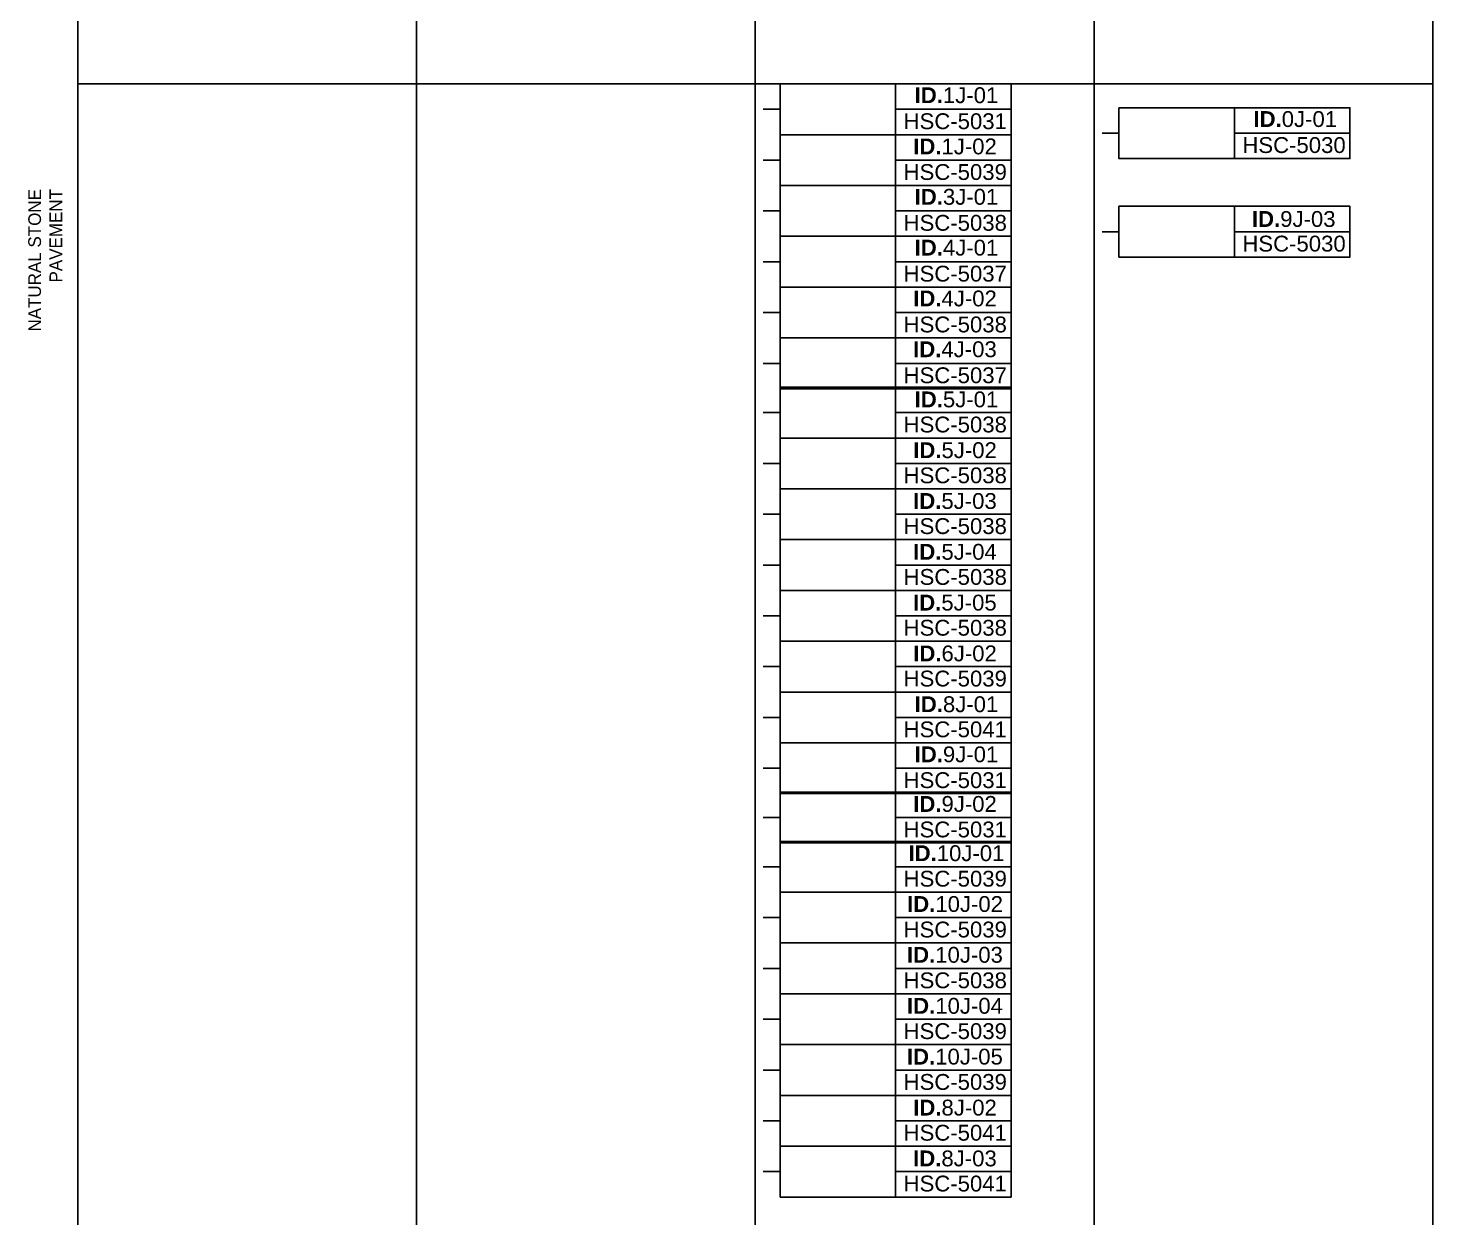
# Model space of a CAD drawing. Header units: metres. Extents: x -325 to 301, y -147 to 149.
# Drawn here: x -139.23 to -97.77, y -120.02 to -84.9 of the extents above; entities that cross this region are included whole.
import ezdxf

# ---------------------------------------------------------------- set-up
doc = ezdxf.new("R2010")
doc.units = ezdxf.units.M
doc.layers.add('-aux', color=50, linetype='Continuous', plot=False)
doc.layers.add('1-CM', color=7, linetype='Continuous', lineweight=0)
for name, color, linetype in [('A-KEYPLAN', 7, 'Continuous'), ('A-KEYPLAN DETAILS POINT', 3, 'Continuous'), ('A-KEYPLAN_HATCH', 7, 'Continuous'), ('A_TEXT_2', 7, 'Continuous'), ('EIT_0 Llegenda', 7, 'Continuous')]:
    doc.layers.add(name, color=color, linetype=linetype)
doc.layers.add('A-KEYPLAN ID', color=7, linetype='Continuous', true_color=0x7f3f00)
doc.styles.get("Standard").update_dxf_attribs({"font": 'arial.ttf'})
doc.styles.add('x-llegenda materials$0$ENGRAVERS', font='TT0586M.TTF')

# ---------------------------------------------------------------- blocks, each defined once
blk = doc.blocks.new('0J_1_TWQ')
at = {"layer": 'A-KEYPLAN DETAILS POINT'}
blk.add_lwpolyline([(0, 0), (-0.5, 0)], dxfattribs=at)
at = {"layer": 'A-KEYPLAN ID'}
for points in [[(0, 0.75), (3.408, 0.75), (3.408, -0.75), (0, -0.75)], [(3.408, 0.75), (6.816, 0.75), (6.816, 0), (3.408, 0)], [(3.408, 0), (6.816, 0), (6.816, -0.75), (3.408, -0.75)]]:
    blk.add_lwpolyline(points, close=True, dxfattribs=at)
at = {"layer": 'A_TEXT_2', "attachment_point": 1}
for s, insert, char_height in [('\\pi0.20972;{\\fArial|b1|i0|c0|p34;ID.}0J-01', (3.759, 0.65), 0.46757), ('HSC-5030', (3.642, -0.118), 0.4676)]:
    blk.add_mtext_dynamic_manual_height_columns(s, width=2.72351, gutter_width=2.805, heights=[0], dxfattribs=dict(at, insert=insert, char_height=char_height))
blk = doc.blocks.new('1J_1_QAD')
at = {"layer": 'A-KEYPLAN DETAILS POINT'}
blk.add_lwpolyline([(0, 0), (-0.5, 0)], dxfattribs=at)
at = {"layer": 'A-KEYPLAN ID'}
for points in [[(0, 0.75), (3.408, 0.75), (3.408, -0.75), (0, -0.75)], [(3.408, 0.75), (6.816, 0.75), (6.816, 0), (3.408, 0)], [(3.408, 0), (6.816, 0), (6.816, -0.75), (3.408, -0.75)]]:
    blk.add_lwpolyline(points, close=True, dxfattribs=at)
at = {"layer": 'A_TEXT_2', "attachment_point": 1}
for s, insert, char_height in [('\\pi0.20972;{\\fArial|b1|i0|c0|p34;ID.}1J-01', (3.759, 0.65), 0.46757), ('HSC-5031', (3.642, -0.118), 0.4676)]:
    blk.add_mtext_dynamic_manual_height_columns(s, width=2.72351, gutter_width=2.805, heights=[0], dxfattribs=dict(at, insert=insert, char_height=char_height))
blk = doc.blocks.new('5J_1_QAD')
at = {"layer": 'A-KEYPLAN DETAILS POINT'}
blk.add_lwpolyline([(0, 0), (-0.5, 0)], dxfattribs=at)
at = {"layer": 'A-KEYPLAN ID'}
for points in [[(0, 0.75), (3.408, 0.75), (3.408, -0.75), (0, -0.75)], [(3.408, 0.75), (6.816, 0.75), (6.816, 0), (3.408, 0)], [(3.408, 0), (6.816, 0), (6.816, -0.75), (3.408, -0.75)]]:
    blk.add_lwpolyline(points, close=True, dxfattribs=at)
at = {"layer": 'A_TEXT_2', "attachment_point": 1}
for s, insert, char_height in [('\\pi0.20972;{\\fArial|b1|i0|c0|p34;ID.}5J-01', (3.759, 0.624), 0.46757), ('HSC-5038', (3.642, -0.118), 0.4676)]:
    blk.add_mtext_dynamic_manual_height_columns(s, width=2.72351, gutter_width=2.805, heights=[0], dxfattribs=dict(at, insert=insert, char_height=char_height))
blk = doc.blocks.new('9J_1_QAD')
at = {"layer": 'A-KEYPLAN DETAILS POINT'}
blk.add_lwpolyline([(0, 0), (-0.5, 0)], dxfattribs=at)
at = {"layer": 'A-KEYPLAN ID'}
for points in [[(0, 0.75), (3.408, 0.75), (3.408, -0.75), (0, -0.75)], [(3.408, 0.75), (6.816, 0.75), (6.816, 0), (3.408, 0)], [(3.408, 0), (6.816, 0), (6.816, -0.75), (3.408, -0.75)]]:
    blk.add_lwpolyline(points, close=True, dxfattribs=at)
at = {"layer": 'A_TEXT_2', "attachment_point": 1}
for s, insert, char_height in [('\\pi0.20972;{\\fArial|b1|i0|c0|p34;ID.}9J-01', (3.759, 0.645), 0.46757), ('HSC-5031', (3.642, -0.118), 0.4676)]:
    blk.add_mtext_dynamic_manual_height_columns(s, width=2.72351, gutter_width=2.805, heights=[0], dxfattribs=dict(at, insert=insert, char_height=char_height))
blk = doc.blocks.new('9J_2_QAD')
at = {"layer": 'A-KEYPLAN DETAILS POINT'}
blk.add_lwpolyline([(0, 0), (-0.5, 0)], dxfattribs=at)
at = {"layer": 'A-KEYPLAN ID'}
for points in [[(0, 0.75), (3.408, 0.75), (3.408, -0.75), (0, -0.75)], [(3.408, 0.75), (6.816, 0.75), (6.816, 0), (3.408, 0)], [(3.408, 0), (6.816, 0), (6.816, -0.75), (3.408, -0.75)]]:
    blk.add_lwpolyline(points, close=True, dxfattribs=at)
at = {"layer": 'A_TEXT_2', "attachment_point": 1}
for s, insert, char_height in [('\\pi0.16699;{\\fArial|b1|i0|c0|p34;ID.}9J-02', (3.759, 0.635), 0.46757), ('HSC-5031', (3.642, -0.118), 0.4676)]:
    blk.add_mtext_dynamic_manual_height_columns(s, width=2.72351, gutter_width=2.805, heights=[0], dxfattribs=dict(at, insert=insert, char_height=char_height))
blk = doc.blocks.new('9J_3_TWQ')
at = {"layer": 'A-KEYPLAN DETAILS POINT'}
blk.add_lwpolyline([(0, 0), (-0.5, 0)], dxfattribs=at)
at = {"layer": 'A-KEYPLAN ID'}
for points in [[(0, 0.75), (3.408, 0.75), (3.408, -0.75), (0, -0.75)], [(3.408, 0.75), (6.816, 0.75), (6.816, 0), (3.408, 0)], [(3.408, 0), (6.816, 0), (6.816, -0.75), (3.408, -0.75)]]:
    blk.add_lwpolyline(points, close=True, dxfattribs=at)
at = {"layer": 'A_TEXT_2', "attachment_point": 1}
for s, insert, char_height in [('\\pi0.16459;{\\fArial|b1|i0|c0|p34;ID.}9J-03', (3.759, 0.609), 0.46757), ('HSC-5030', (3.642, -0.118), 0.4676)]:
    blk.add_mtext_dynamic_manual_height_columns(s, width=2.72351, gutter_width=2.805, heights=[0], dxfattribs=dict(at, insert=insert, char_height=char_height))
blk = doc.blocks.new('3J_1_QAD')
at = {"layer": 'A-KEYPLAN DETAILS POINT'}
blk.add_lwpolyline([(0.5, 0), (0, 0)], dxfattribs=at)
at = {"layer": 'A-KEYPLAN ID'}
for points in [[(0.5, 0.75), (3.908, 0.75), (3.908, -0.75), (0.5, -0.75)], [(3.908, 0.75), (7.316, 0.75), (7.316, 0), (3.908, 0)], [(3.908, 0), (7.316, 0), (7.316, -0.75), (3.908, -0.75)]]:
    blk.add_lwpolyline(points, close=True, dxfattribs=at)
at = {"layer": 'A_TEXT_2', "attachment_point": 1}
for s, insert, char_height in [('\\pi0.20972;{\\fArial|b1|i0|c0|p34;ID.}3J-01', (4.259, 0.65), 0.46757), ('HSC-5038', (4.142, -0.118), 0.4676)]:
    blk.add_mtext_dynamic_manual_height_columns(s, width=2.72351, gutter_width=2.805, heights=[0], dxfattribs=dict(at, insert=insert, char_height=char_height))
blk = doc.blocks.new('4J_1_QAD')
at = {"layer": 'A-KEYPLAN DETAILS POINT'}
blk.add_lwpolyline([(0.5, 0), (0, 0)], dxfattribs=at)
at = {"layer": 'A-KEYPLAN ID'}
for points in [[(0.5, 0.75), (3.908, 0.75), (3.908, -0.75), (0.5, -0.75)], [(3.908, 0.75), (7.316, 0.75), (7.316, 0), (3.908, 0)], [(3.908, 0), (7.316, 0), (7.316, -0.75), (3.908, -0.75)]]:
    blk.add_lwpolyline(points, close=True, dxfattribs=at)
at = {"layer": 'A_TEXT_2', "attachment_point": 1}
for s, insert, char_height in [('\\pi0.20972;{\\fArial|b1|i0|c0|p34;ID.}4J-01', (4.259, 0.65), 0.46757), ('HSC-5037', (4.142, -0.118), 0.4676)]:
    blk.add_mtext_dynamic_manual_height_columns(s, width=2.72351, gutter_width=2.805, heights=[0], dxfattribs=dict(at, insert=insert, char_height=char_height))
blk = doc.blocks.new('5J_2_QAD')
at = {"layer": 'A-KEYPLAN DETAILS POINT'}
blk.add_lwpolyline([(0.5, 0), (0, 0)], dxfattribs=at)
at = {"layer": 'A-KEYPLAN ID'}
for points in [[(0.5, 0.75), (3.908, 0.75), (3.908, -0.75), (0.5, -0.75)], [(3.908, 0.75), (7.316, 0.75), (7.316, 0), (3.908, 0)], [(3.908, 0), (7.316, 0), (7.316, -0.75), (3.908, -0.75)]]:
    blk.add_lwpolyline(points, close=True, dxfattribs=at)
at = {"layer": 'A_TEXT_2', "attachment_point": 1}
for s, insert, char_height in [('\\pi0.16699;{\\fArial|b1|i0|c0|p34;ID.}5J-02', (4.259, 0.624), 0.46757), ('HSC-5038', (4.142, -0.118), 0.4676)]:
    blk.add_mtext_dynamic_manual_height_columns(s, width=2.72351, gutter_width=2.805, heights=[0], dxfattribs=dict(at, insert=insert, char_height=char_height))
blk = doc.blocks.new('5J_3_QAD')
at = {"layer": 'A-KEYPLAN DETAILS POINT'}
blk.add_lwpolyline([(0.5, 0), (0, 0)], dxfattribs=at)
at = {"layer": 'A-KEYPLAN ID'}
for points in [[(0.5, 0.75), (3.908, 0.75), (3.908, -0.75), (0.5, -0.75)], [(3.908, 0.75), (7.316, 0.75), (7.316, 0), (3.908, 0)], [(3.908, 0), (7.316, 0), (7.316, -0.75), (3.908, -0.75)]]:
    blk.add_lwpolyline(points, close=True, dxfattribs=at)
at = {"layer": 'A_TEXT_2', "attachment_point": 1}
for s, insert, char_height in [('\\pi0.16459;{\\fArial|b1|i0|c0|p34;ID.}5J-03', (4.259, 0.624), 0.46757), ('HSC-5038', (4.142, -0.118), 0.4676)]:
    blk.add_mtext_dynamic_manual_height_columns(s, width=2.72351, gutter_width=2.805, heights=[0], dxfattribs=dict(at, insert=insert, char_height=char_height))
blk = doc.blocks.new('5J_4_QAD')
at = {"layer": 'A-KEYPLAN DETAILS POINT'}
blk.add_lwpolyline([(0.5, 0), (0, 0)], dxfattribs=at)
at = {"layer": 'A-KEYPLAN ID'}
for points in [[(0.5, 0.75), (3.908, 0.75), (3.908, -0.75), (0.5, -0.75)], [(3.908, 0.75), (7.316, 0.75), (7.316, 0), (3.908, 0)], [(3.908, 0), (7.316, 0), (7.316, -0.75), (3.908, -0.75)]]:
    blk.add_lwpolyline(points, close=True, dxfattribs=at)
at = {"layer": 'A_TEXT_2', "attachment_point": 1}
for s, insert, char_height in [('\\pi0.16555;{\\fArial|b1|i0|c0|p34;ID.}5J-04', (4.259, 0.624), 0.46757), ('HSC-5038', (4.142, -0.118), 0.4676)]:
    blk.add_mtext_dynamic_manual_height_columns(s, width=2.72351, gutter_width=2.805, heights=[0], dxfattribs=dict(at, insert=insert, char_height=char_height))
blk = doc.blocks.new('5J_5_QAD')
at = {"layer": 'A-KEYPLAN DETAILS POINT'}
blk.add_lwpolyline([(0.5, 0), (0, 0)], dxfattribs=at)
at = {"layer": 'A-KEYPLAN ID'}
for points in [[(0.5, 0.75), (3.908, 0.75), (3.908, -0.75), (0.5, -0.75)], [(3.908, 0.75), (7.316, 0.75), (7.316, 0), (3.908, 0)], [(3.908, 0), (7.316, 0), (7.316, -0.75), (3.908, -0.75)]]:
    blk.add_lwpolyline(points, close=True, dxfattribs=at)
at = {"layer": 'A_TEXT_2', "attachment_point": 1}
for s, insert, char_height in [('\\pi0.16284;{\\fArial|b1|i0|c0|p34;ID.}5J-05', (4.259, 0.624), 0.46757), ('HSC-5038', (4.142, -0.118), 0.4676)]:
    blk.add_mtext_dynamic_manual_height_columns(s, width=2.72351, gutter_width=2.805, heights=[0], dxfattribs=dict(at, insert=insert, char_height=char_height))
blk = doc.blocks.new('6J_2_QAD')
at = {"layer": 'A-KEYPLAN DETAILS POINT'}
blk.add_lwpolyline([(0.5, 0), (0, 0)], dxfattribs=at)
at = {"layer": 'A-KEYPLAN ID'}
for points in [[(0.5, 0.75), (3.908, 0.75), (3.908, -0.75), (0.5, -0.75)], [(3.908, 0.75), (7.316, 0.75), (7.316, 0), (3.908, 0)], [(3.908, 0), (7.316, 0), (7.316, -0.75), (3.908, -0.75)]]:
    blk.add_lwpolyline(points, close=True, dxfattribs=at)
at = {"layer": 'A_TEXT_2', "attachment_point": 1}
for s, insert, char_height in [('\\pi0.16699;{\\fArial|b1|i0|c0|p34;ID.}6J-02', (4.259, 0.624), 0.46757), ('HSC-5039', (4.142, -0.118), 0.4676)]:
    blk.add_mtext_dynamic_manual_height_columns(s, width=2.72351, gutter_width=2.805, heights=[0], dxfattribs=dict(at, insert=insert, char_height=char_height))
blk = doc.blocks.new('8J_1_QAD')
at = {"layer": 'A-KEYPLAN DETAILS POINT'}
blk.add_lwpolyline([(0.5, 0), (0, 0)], dxfattribs=at)
at = {"layer": 'A-KEYPLAN ID'}
for points in [[(0.5, 0.75), (3.908, 0.75), (3.908, -0.75), (0.5, -0.75)], [(3.908, 0.75), (7.316, 0.75), (7.316, 0), (3.908, 0)], [(3.908, 0), (7.316, 0), (7.316, -0.75), (3.908, -0.75)]]:
    blk.add_lwpolyline(points, close=True, dxfattribs=at)
at = {"layer": 'A_TEXT_2', "attachment_point": 1}
for s, insert, char_height in [('\\pi0.20972;{\\fArial|b1|i0|c0|p34;ID.}8J-01', (4.259, 0.624), 0.46757), ('HSC-5041', (4.142, -0.118), 0.4676)]:
    blk.add_mtext_dynamic_manual_height_columns(s, width=2.72351, gutter_width=2.805, heights=[0], dxfattribs=dict(at, insert=insert, char_height=char_height))
blk = doc.blocks.new('10J_1_QAD')
at = {"layer": 'A-KEYPLAN DETAILS POINT'}
blk.add_lwpolyline([(0.5, 0), (0, 0)], dxfattribs=at)
at = {"layer": 'A-KEYPLAN ID'}
for points in [[(0.5, 0.75), (3.908, 0.75), (3.908, -0.75), (0.5, -0.75)], [(3.908, 0.75), (7.316, 0.75), (7.316, 0), (3.908, 0)], [(3.908, 0), (7.316, 0), (7.316, -0.75), (3.908, -0.75)]]:
    blk.add_lwpolyline(points, close=True, dxfattribs=at)
at = {"layer": 'A_TEXT_2', "attachment_point": 1}
for s, insert, char_height in [('\\pi0.02808;{\\fArial|b1|i0|c0|p34;ID.}10J-01', (4.259, 0.635), 0.46757), ('HSC-5039', (4.142, -0.118), 0.4676)]:
    blk.add_mtext_dynamic_manual_height_columns(s, width=2.72351, gutter_width=2.805, heights=[0], dxfattribs=dict(at, insert=insert, char_height=char_height))
blk = doc.blocks.new('10J_2_QAD')
at = {"layer": 'A-KEYPLAN DETAILS POINT'}
blk.add_lwpolyline([(0.5, 0), (0, 0)], dxfattribs=at)
at = {"layer": 'A-KEYPLAN ID'}
for points in [[(0.5, 0.75), (3.908, 0.75), (3.908, -0.75), (0.5, -0.75)], [(3.908, 0.75), (7.316, 0.75), (7.316, 0), (3.908, 0)], [(3.908, 0), (7.316, 0), (7.316, -0.75), (3.908, -0.75)]]:
    blk.add_lwpolyline(points, close=True, dxfattribs=at)
at = {"layer": 'A_TEXT_2', "attachment_point": 1}
for s, insert, char_height in [('\\pi-0.01465;{\\fArial|b1|i0|c0|p34;ID.}10J-02', (4.259, 0.635), 0.46757), ('HSC-5039', (4.142, -0.118), 0.4676)]:
    blk.add_mtext_dynamic_manual_height_columns(s, width=2.72351, gutter_width=2.805, heights=[0], dxfattribs=dict(at, insert=insert, char_height=char_height))
blk = doc.blocks.new('10J_3_QAD')
at = {"layer": 'A-KEYPLAN DETAILS POINT'}
blk.add_lwpolyline([(0.5, 0), (0, 0)], dxfattribs=at)
at = {"layer": 'A-KEYPLAN ID'}
for points in [[(0.5, 0.75), (3.908, 0.75), (3.908, -0.75), (0.5, -0.75)], [(3.908, 0.75), (7.316, 0.75), (7.316, 0), (3.908, 0)], [(3.908, 0), (7.316, 0), (7.316, -0.75), (3.908, -0.75)]]:
    blk.add_lwpolyline(points, close=True, dxfattribs=at)
at = {"layer": 'A_TEXT_2', "attachment_point": 1}
for s, insert, char_height in [('\\pi-0.01705;{\\fArial|b1|i0|c0|p34;ID.}10J-03', (4.259, 0.635), 0.46757), ('HSC-5038', (4.142, -0.118), 0.4676)]:
    blk.add_mtext_dynamic_manual_height_columns(s, width=2.72351, gutter_width=2.805, heights=[0], dxfattribs=dict(at, insert=insert, char_height=char_height))
blk = doc.blocks.new('4J_2_QAD')
at = {"layer": 'A-KEYPLAN DETAILS POINT'}
blk.add_lwpolyline([(0.5, 0), (0, 0)], dxfattribs=at)
at = {"layer": 'A-KEYPLAN ID'}
for points in [[(0.5, 0.75), (3.908, 0.75), (3.908, -0.75), (0.5, -0.75)], [(3.908, 0.75), (7.316, 0.75), (7.316, 0), (3.908, 0)], [(3.908, 0), (7.316, 0), (7.316, -0.75), (3.908, -0.75)]]:
    blk.add_lwpolyline(points, close=True, dxfattribs=at)
at = {"layer": 'A_TEXT_2', "attachment_point": 1}
for s, insert, char_height in [('\\pi0.16699;{\\fArial|b1|i0|c0|p34;ID.}4J-02', (4.259, 0.65), 0.46757), ('HSC-5038', (4.142, -0.118), 0.4676)]:
    blk.add_mtext_dynamic_manual_height_columns(s, width=2.72351, gutter_width=2.805, heights=[0], dxfattribs=dict(at, insert=insert, char_height=char_height))
blk = doc.blocks.new('1J_2_QAD')
at = {"layer": 'A-KEYPLAN DETAILS POINT'}
blk.add_lwpolyline([(0.5, 0), (0, 0)], dxfattribs=at)
at = {"layer": 'A-KEYPLAN ID'}
for points in [[(0.5, 0.75), (3.908, 0.75), (3.908, -0.75), (0.5, -0.75)], [(3.908, 0.75), (7.316, 0.75), (7.316, 0), (3.908, 0)], [(3.908, 0), (7.316, 0), (7.316, -0.75), (3.908, -0.75)]]:
    blk.add_lwpolyline(points, close=True, dxfattribs=at)
at = {"layer": 'A_TEXT_2', "attachment_point": 1}
for s, insert, char_height in [('\\pi0.16699;{\\fArial|b1|i0|c0|p34;ID.}1J-02', (4.259, 0.638), 0.46757), ('HSC-5039', (4.142, -0.118), 0.4676)]:
    blk.add_mtext_dynamic_manual_height_columns(s, width=2.72351, gutter_width=2.805, heights=[0], dxfattribs=dict(at, insert=insert, char_height=char_height))
blk = doc.blocks.new('10J_4_QAD')
at = {"layer": 'A-KEYPLAN DETAILS POINT'}
blk.add_lwpolyline([(0.5, 0), (0, 0)], dxfattribs=at)
at = {"layer": 'A-KEYPLAN ID'}
for points in [[(0.5, 0.75), (3.908, 0.75), (3.908, -0.75), (0.5, -0.75)], [(3.908, 0.75), (7.316, 0.75), (7.316, 0), (3.908, 0)], [(3.908, 0), (7.316, 0), (7.316, -0.75), (3.908, -0.75)]]:
    blk.add_lwpolyline(points, close=True, dxfattribs=at)
at = {"layer": 'A_TEXT_2', "attachment_point": 1}
for s, insert, char_height in [('\\pi-0.01609;{\\fArial|b1|i0|c0|p34;ID.}10J-04', (4.259, 0.629), 0.46757), ('HSC-5039', (4.142, -0.118), 0.4676)]:
    blk.add_mtext_dynamic_manual_height_columns(s, width=2.72351, gutter_width=2.805, heights=[0], dxfattribs=dict(at, insert=insert, char_height=char_height))
blk = doc.blocks.new('10J_5_QAD')
at = {"layer": 'A-KEYPLAN DETAILS POINT'}
blk.add_lwpolyline([(0.5, 0), (0, 0)], dxfattribs=at)
at = {"layer": 'A-KEYPLAN ID'}
for points in [[(0.5, 0.75), (3.908, 0.75), (3.908, -0.75), (0.5, -0.75)], [(3.908, 0.75), (7.316, 0.75), (7.316, 0), (3.908, 0)], [(3.908, 0), (7.316, 0), (7.316, -0.75), (3.908, -0.75)]]:
    blk.add_lwpolyline(points, close=True, dxfattribs=at)
at = {"layer": 'A_TEXT_2', "attachment_point": 1}
for s, insert, char_height in [('\\pi-0.0188;{\\fArial|b1|i0|c0|p34;ID.}10J-05', (4.259, 0.629), 0.46757), ('HSC-5039', (4.142, -0.118), 0.4676)]:
    blk.add_mtext_dynamic_manual_height_columns(s, width=2.72351, gutter_width=2.805, heights=[0], dxfattribs=dict(at, insert=insert, char_height=char_height))
blk = doc.blocks.new('8J_2_QAD')
at = {"layer": 'A-KEYPLAN DETAILS POINT'}
blk.add_lwpolyline([(0.5, 0), (0, 0)], dxfattribs=at)
at = {"layer": 'A-KEYPLAN ID'}
for points in [[(0.5, 0.75), (3.908, 0.75), (3.908, -0.75), (0.5, -0.75)], [(3.908, 0.75), (7.316, 0.75), (7.316, 0), (3.908, 0)], [(3.908, 0), (7.316, 0), (7.316, -0.75), (3.908, -0.75)]]:
    blk.add_lwpolyline(points, close=True, dxfattribs=at)
at = {"layer": 'A_TEXT_2', "attachment_point": 1}
for s, insert, char_height in [('\\pi0.16699;{\\fArial|b1|i0|c0|p34;ID.}8J-02', (4.259, 0.624), 0.46757), ('HSC-5041', (4.142, -0.118), 0.4676)]:
    blk.add_mtext_dynamic_manual_height_columns(s, width=2.72351, gutter_width=2.805, heights=[0], dxfattribs=dict(at, insert=insert, char_height=char_height))
blk = doc.blocks.new('8J_3_QAD')
at = {"layer": 'A-KEYPLAN DETAILS POINT'}
blk.add_lwpolyline([(0.5, 0), (0, 0)], dxfattribs=at)
at = {"layer": 'A-KEYPLAN ID'}
for points in [[(0.5, 0.75), (3.908, 0.75), (3.908, -0.75), (0.5, -0.75)], [(3.908, 0.75), (7.316, 0.75), (7.316, 0), (3.908, 0)], [(3.908, 0), (7.316, 0), (7.316, -0.75), (3.908, -0.75)]]:
    blk.add_lwpolyline(points, close=True, dxfattribs=at)
at = {"layer": 'A_TEXT_2', "attachment_point": 1}
for s, insert, char_height in [('\\pi0.16459;{\\fArial|b1|i0|c0|p34;ID.}8J-03', (4.259, 0.624), 0.46757), ('HSC-5041', (4.142, -0.118), 0.4676)]:
    blk.add_mtext_dynamic_manual_height_columns(s, width=2.72351, gutter_width=2.805, heights=[0], dxfattribs=dict(at, insert=insert, char_height=char_height))
blk = doc.blocks.new('4J_3_QAD')
at = {"layer": 'A-KEYPLAN DETAILS POINT'}
blk.add_lwpolyline([(0.5, 0), (0, 0)], dxfattribs=at)
at = {"layer": 'A-KEYPLAN ID'}
for points in [[(0.5, 0.75), (3.908, 0.75), (3.908, -0.75), (0.5, -0.75)], [(3.908, 0.75), (7.316, 0.75), (7.316, 0), (3.908, 0)], [(3.908, 0), (7.316, 0), (7.316, -0.75), (3.908, -0.75)]]:
    blk.add_lwpolyline(points, close=True, dxfattribs=at)
at = {"layer": 'A_TEXT_2', "attachment_point": 1}
for s, insert, char_height in [('\\pi0.16459;{\\fArial|b1|i0|c0|p34;ID.}4J-03', (4.259, 0.65), 0.46757), ('HSC-5037', (4.142, -0.118), 0.4676)]:
    blk.add_mtext_dynamic_manual_height_columns(s, width=2.72351, gutter_width=2.805, heights=[0], dxfattribs=dict(at, insert=insert, char_height=char_height))

msp = doc.modelspace()

# ---------------------------------------------------------------- linework, layer by layer
at = {"layer": '-aux'}
msp.add_line((-137.766, -146.543), (-137.766, -56.543), dxfattribs=at)
at = {"layer": 'A-KEYPLAN_HATCH'}
for points in [[(-127.766, -146.543), (-127.766, -56.543)], [(-117.766, -146.543), (-117.766, -56.543)], [(-107.766, -146.543), (-107.766, -56.543)], [(-97.766, -146.543), (-97.766, -56.543)], [(-137.766, -86.543), (-97.766, -86.543)]]:
    msp.add_lwpolyline(points, dxfattribs=at)

# ---------------------------------------------------------------- block references
at = {"layer": '1-CM'}
for name, p in [('0J_1_TWQ', (-107.031, -87.997)), ('9J_3_TWQ', (-107.031, -90.906))]:
    msp.add_blockref(name, p, dxfattribs=at)
at = {"layer": 'A-KEYPLAN'}
for name, p in [('1J_1_QAD', (-117.031, -87.293)), ('1J_2_QAD', (-117.531, -88.793)), ('3J_1_QAD', (-117.531, -90.293)), ('4J_1_QAD', (-117.531, -91.793)), ('4J_2_QAD', (-117.531, -93.293)), ('4J_3_QAD', (-117.531, -94.793)), ('5J_1_QAD', (-117.031, -96.247)), ('5J_2_QAD', (-117.531, -97.747)), ('5J_3_QAD', (-117.531, -99.247)), ('5J_4_QAD', (-117.531, -100.747)), ('5J_5_QAD', (-117.531, -102.247)), ('6J_2_QAD', (-117.531, -103.747)), ('8J_1_QAD', (-117.531, -105.247)), ('9J_1_QAD', (-117.031, -106.747)), ('9J_2_QAD', (-117.031, -108.202)), ('10J_1_QAD', (-117.531, -109.656)), ('10J_2_QAD', (-117.531, -111.156)), ('10J_3_QAD', (-117.531, -112.656)), ('10J_4_QAD', (-117.531, -114.156)), ('10J_5_QAD', (-117.531, -115.656)), ('8J_2_QAD', (-117.531, -117.156)), ('8J_3_QAD', (-117.531, -118.656))]:
    msp.add_blockref(name, p, dxfattribs=at)

# ---------------------------------------------------------------- texts
at = {"layer": 'EIT_0 Llegenda', "insert": (-139.224, -89.647), "char_height": 0.375, "width": 19.2101, "attachment_point": 3, "rotation": 90, "style": 'x-llegenda materials$0$ENGRAVERS'}
msp.add_mtext('NATURAL STONE\\PPAVEMENT', dxfattribs=at)

doc.saveas('drawing.dxf')
